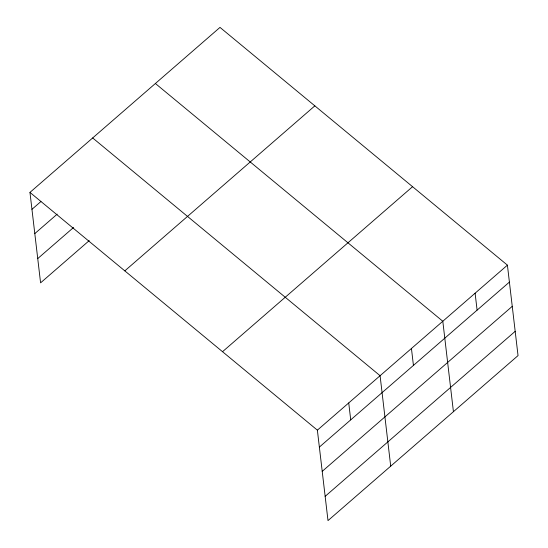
<?xml version="1.0" encoding="UTF-8"?>
<svg xmlns="http://www.w3.org/2000/svg" width="548" height="548" viewBox="0 0 548 548"><rect width="100%" height="100%" fill="white"/><g stroke="black" fill="none" stroke-linecap="round" stroke-linejoin="round"><path stroke-width="0.82" d="M29.962 192.403L220.001 27.4L507.414 265.157L518.038 355.597L327.999 520.6L317.374 430.159L29.962 192.403L40.586 282.843L89.221 240.613M31.948 209.329L40.908 201.554M34.798 233.592L57.198 214.145M37.737 258.581L73.569 227.468M124.807 270.863L314.847 105.86M222.529 351.7L412.569 186.697M317.374 430.159L507.414 265.157M319.361 447.086L509.407 282.083M322.21 471.349L512.257 306.339M325.149 496.344L515.189 331.334M155.385 83.502L442.805 321.258L453.429 411.699M92.674 137.952L380.086 375.709L390.71 466.149M475.109 293.207L477.096 310.134M411.445 348.487L413.432 365.413M348.734 402.938L350.72 419.864"/></g></svg>
